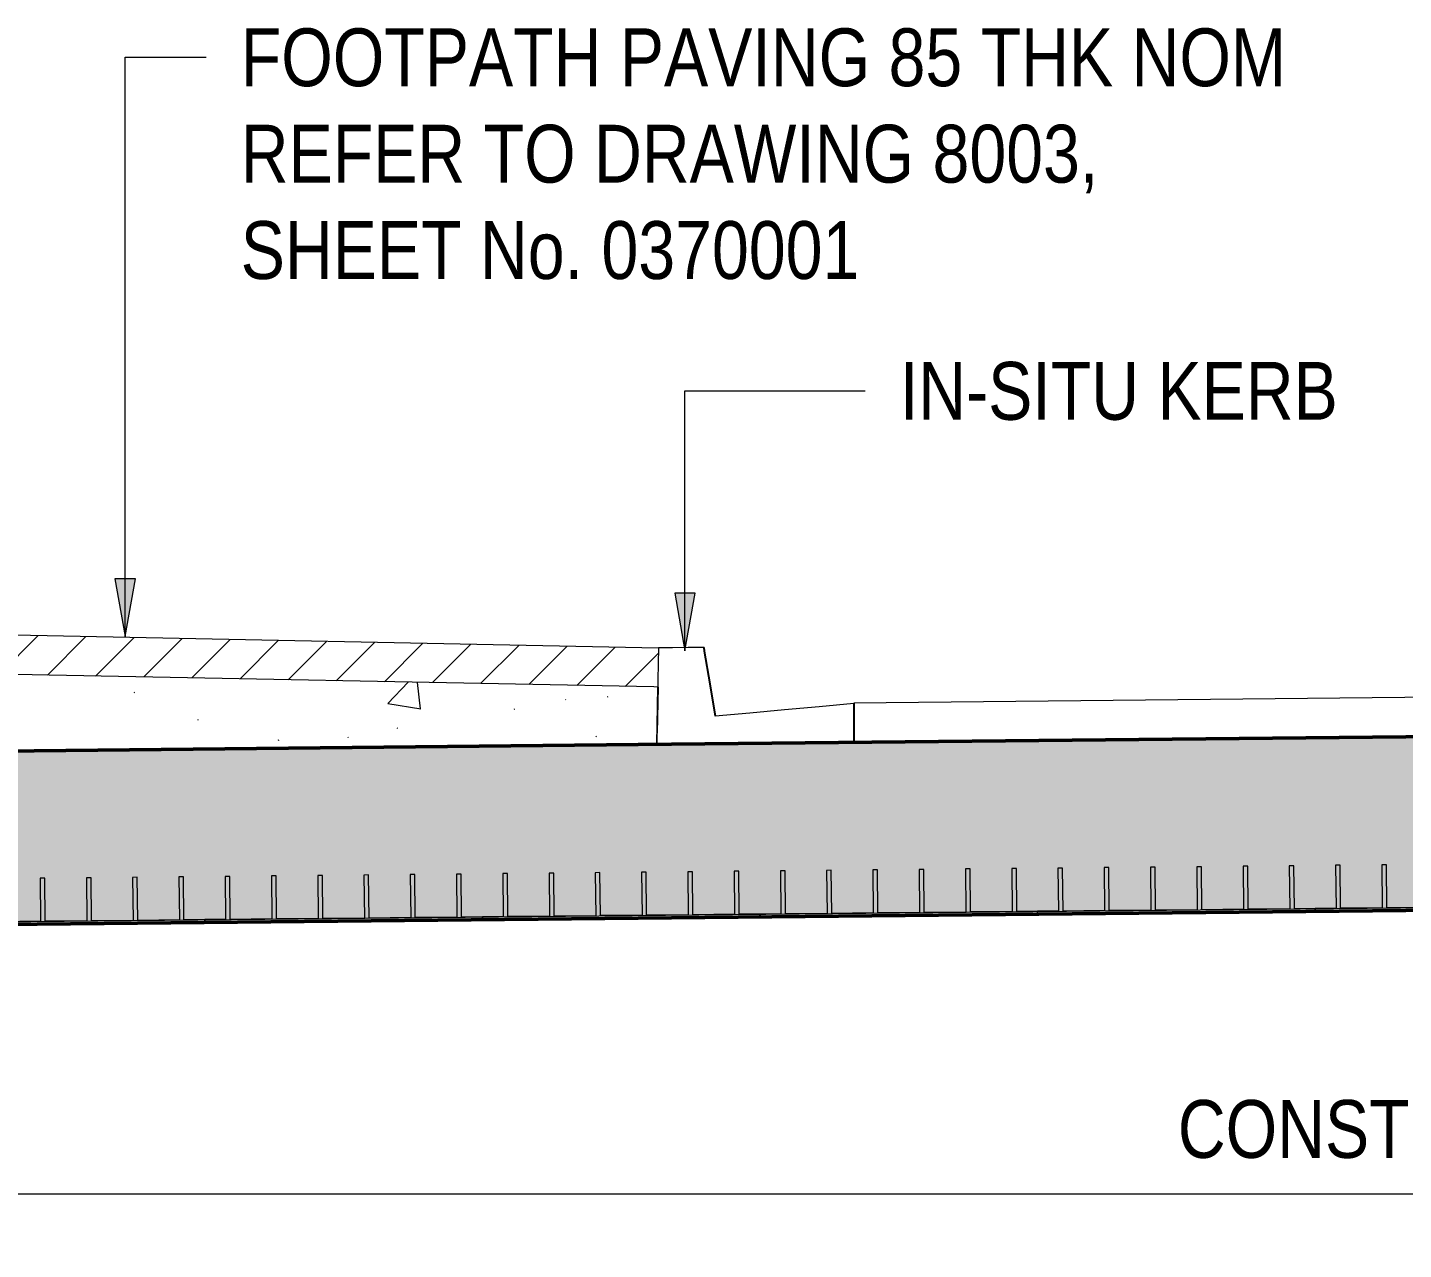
# Model space of a CAD drawing. Header units: metres. Extents: x 564 to 663, y 0 to 1694.
# Drawn here: x 615.243 to 618.217, y 18.175 to 20.816 of the extents above; entities that cross this region are included whole.
import ezdxf

# ---------------------------------------------------------------- set-up
doc = ezdxf.new("R2010")
doc.units = ezdxf.units.M
doc.linetypes.add('JacobsDash', pattern=[0.0045, 0.003, -0.0015])
doc.layers.get('Defpoints').update_dxf_attribs({"color": 41})
for name, color, linetype, lineweight in [('D-BDGE', 7, 'Continuous', 13), ('D-BDGE-FLOOR', 7, 'Continuous', 50), ('D-BDGE-FLOOR-HID', 7, 'JacobsDash', 18), ('D-BDGE-FLOOR-PAT', 7, 'Continuous', 50), ('D-BDGE-FRAMING', 7, 'Continuous', 50), ('D-BDGE-LINE', 7, 'Continuous', 9), ('D-ENHA-TEXT', 7, 'Continuous', 9), ('D-ENHA-TEXT-DIMS', 7, 'Continuous', 9)]:
    doc.layers.add(name, color=color, linetype=linetype, lineweight=lineweight)
doc.styles.add('Arial Narrow_4', font='ARIALN.TTF', dxfattribs={"height": 0.125})
doc.dimstyles.new('Dimension_Standard_O__mm__2', dxfattribs={"dimscale": 0.3048, "dimtxt": 0.127929, "dimasz": 0.410105, "dimexe": 0.393701, "dimexo": 0.246063, "dimgap": 0.246063, "dimtad": 1, "dimdec": 0, "dimlfac": 1000, "dimzin": 0, "dimdsep": 46, "dimtxsty": 'Arial Narrow_4', "dimsah": 1, "dimcen": 0.09, "dimaunit": 1, "dimadec": 4, "dimazin": 0, "dimtfac": 1, "dimtdec": 4, "dimtix": 1, "dimtmove": 0, "dimatfit": 3, "dimfxl": 1, "dimtvp": 1, "dimtfill": 1, "dimtolj": 1, "dimtzin": 0, "dimlwd": 18, "dimlwe": 18, "dimarcsym": 2})

# ---------------------------------------------------------------- blocks, each defined once
blk = doc.blocks.new('07_STR_DPS_PermadecPanel - 07_STR_DPS_PermadecPanel-V2-DRG-2871091 - SECTION 01')
at = {"layer": 'D-BDGE-FRAMING', "lineweight": 13}
for p, q in [((-1686.6408, 18.9755), (-1686.6508, 18.9754)), ((-1686.6508, 18.9754), (-1686.6498, 18.8824)), ((-1686.6398, 18.8825), (-1686.6408, 18.9755)), ((-1686.5408, 18.9765), (-1686.5508, 18.9764)), ((-1686.5508, 18.9764), (-1686.5499, 18.8834)), ((-1686.5399, 18.8835), (-1686.5408, 18.9765)), ((-1686.4408, 18.9775), (-1686.4508, 18.9774)), ((-1686.4508, 18.9774), (-1686.4499, 18.8844)), ((-1686.4399, 18.8845), (-1686.4408, 18.9775)), ((-1686.3408, 18.9785), (-1686.3508, 18.9784)), ((-1686.3508, 18.9784), (-1686.3499, 18.8854)), ((-1686.3399, 18.8855), (-1686.3408, 18.9785)), ((-1686.2408, 18.9795), (-1686.2508, 18.9794)), ((-1686.2508, 18.9794), (-1686.2499, 18.8864)), ((-1686.2399, 18.8865), (-1686.2408, 18.9795)), ((-1686.1408, 18.9805), (-1686.1508, 18.9804)), ((-1686.1508, 18.9804), (-1686.1499, 18.8874)), ((-1686.1399, 18.8875), (-1686.1408, 18.9805)), ((-1686.3499, 18.8854), (-1686.4399, 18.8845)), ((-1686.2499, 18.8864), (-1686.3399, 18.8855)), ((-1686.1499, 18.8874), (-1686.2399, 18.8865)), ((-1686.0949, 18.888), (-1686.1399, 18.8875)), ((-1686.0948, 18.882), (-1686.0949, 18.888)), ((-1686.6498, 18.8824), (-1686.6948, 18.882)), ((-1686.6948, 18.876), (-1686.0948, 18.882)), ((-1686.6948, 18.882), (-1686.6948, 18.876)), ((-1686.5499, 18.8834), (-1686.6398, 18.8825)), ((-1686.4499, 18.8844), (-1686.5399, 18.8835))]:
    blk.add_line(p, q, dxfattribs=at)
blk = doc.blocks.new('07_STR_DPS_PermadecPanel - 07_STR_DPS_PermadecPanel-V3-DRG-2871091 - SECTION 01')
at = {"layer": 'D-BDGE-FRAMING', "lineweight": 13}
for p, q in [((-1686.0408, 18.9815), (-1686.0508, 18.9814)), ((-1686.0508, 18.9814), (-1686.0498, 18.8884)), ((-1686.0398, 18.8885), (-1686.0408, 18.9815)), ((-1685.9408, 18.9825), (-1685.9508, 18.9824)), ((-1685.9508, 18.9824), (-1685.9499, 18.8894)), ((-1685.9399, 18.8895), (-1685.9408, 18.9825)), ((-1685.8408, 18.9835), (-1685.8508, 18.9834)), ((-1685.8508, 18.9834), (-1685.8499, 18.8904)), ((-1685.8399, 18.8905), (-1685.8408, 18.9835)), ((-1685.7408, 18.9845), (-1685.7508, 18.9844)), ((-1685.7508, 18.9844), (-1685.7499, 18.8914)), ((-1685.7399, 18.8915), (-1685.7408, 18.9845)), ((-1685.6408, 18.9855), (-1685.6508, 18.9854)), ((-1685.6508, 18.9854), (-1685.6499, 18.8924)), ((-1685.6399, 18.8925), (-1685.6408, 18.9855)), ((-1685.5408, 18.9865), (-1685.5508, 18.9864)), ((-1685.5508, 18.9864), (-1685.5499, 18.8934)), ((-1685.5399, 18.8935), (-1685.5408, 18.9865)), ((-1686.0498, 18.8884), (-1686.0948, 18.888)), ((-1686.0948, 18.882), (-1685.4948, 18.888)), ((-1686.0948, 18.888), (-1686.0948, 18.882)), ((-1685.9499, 18.8894), (-1686.0398, 18.8885)), ((-1685.8499, 18.8904), (-1685.9399, 18.8895)), ((-1685.7499, 18.8914), (-1685.8399, 18.8905)), ((-1685.6499, 18.8924), (-1685.7399, 18.8915)), ((-1685.5499, 18.8934), (-1685.6399, 18.8925)), ((-1685.4949, 18.894), (-1685.5399, 18.8935)), ((-1685.4948, 18.888), (-1685.4949, 18.894))]:
    blk.add_line(p, q, dxfattribs=at)
blk = doc.blocks.new('07_STR_DPS_PermadecPanel - 07_STR_DPS_PermadecPanel-5973115-DRG-2871091 - SECTION 01')
at = {"layer": 'D-BDGE-FRAMING', "lineweight": 13}
for p, q in [((-1685.4408, 18.9876), (-1685.4508, 18.9875)), ((-1685.4508, 18.9875), (-1685.4498, 18.8945)), ((-1685.4398, 18.8946), (-1685.4408, 18.9876)), ((-1685.3408, 18.9886), (-1685.3508, 18.9885)), ((-1685.3508, 18.9885), (-1685.3499, 18.8955)), ((-1685.3399, 18.8956), (-1685.3408, 18.9886)), ((-1685.2408, 18.9896), (-1685.2508, 18.9895)), ((-1685.2508, 18.9895), (-1685.2499, 18.8965)), ((-1685.2399, 18.8966), (-1685.2408, 18.9896)), ((-1685.1408, 18.9906), (-1685.1508, 18.9905)), ((-1685.1508, 18.9905), (-1685.1499, 18.8975)), ((-1685.1399, 18.8976), (-1685.1408, 18.9906)), ((-1685.0408, 18.9916), (-1685.0508, 18.9915)), ((-1685.0508, 18.9915), (-1685.0499, 18.8985)), ((-1685.0399, 18.8986), (-1685.0408, 18.9916)), ((-1684.9408, 18.9926), (-1684.9508, 18.9925)), ((-1684.9508, 18.9925), (-1684.9499, 18.8995)), ((-1684.9399, 18.8996), (-1684.9408, 18.9926)), ((-1685.4498, 18.8945), (-1685.4948, 18.894)), ((-1685.4948, 18.888), (-1684.8948, 18.894)), ((-1685.4948, 18.894), (-1685.4948, 18.888)), ((-1685.3499, 18.8955), (-1685.4398, 18.8946)), ((-1685.2499, 18.8965), (-1685.3399, 18.8956)), ((-1685.1499, 18.8975), (-1685.2399, 18.8966)), ((-1685.0499, 18.8985), (-1685.1399, 18.8976)), ((-1684.9499, 18.8995), (-1685.0399, 18.8986)), ((-1684.8949, 18.9), (-1684.9399, 18.8996)), ((-1684.8948, 18.894), (-1684.8949, 18.9))]:
    blk.add_line(p, q, dxfattribs=at)
blk = doc.blocks.new('07_STR_DPS_PermadecPanel - 07_STR_DPS_PermadecPanel-V4-DRG-2871091 - SECTION 01')
at = {"layer": 'D-BDGE-FRAMING', "lineweight": 13}
for p, q in [((-1684.8408, 18.9936), (-1684.8508, 18.9935)), ((-1684.8508, 18.9935), (-1684.8498, 18.9005)), ((-1684.8398, 18.9006), (-1684.8408, 18.9936)), ((-1684.7408, 18.9946), (-1684.7508, 18.9945)), ((-1684.7508, 18.9945), (-1684.7499, 18.9015)), ((-1684.7399, 18.9016), (-1684.7408, 18.9946)), ((-1684.6408, 18.9956), (-1684.6508, 18.9955)), ((-1684.6508, 18.9955), (-1684.6499, 18.9025)), ((-1684.6399, 18.9026), (-1684.6408, 18.9956)), ((-1684.5408, 18.9966), (-1684.5508, 18.9965)), ((-1684.5508, 18.9965), (-1684.5499, 18.9035)), ((-1684.5399, 18.9036), (-1684.5408, 18.9966)), ((-1684.4408, 18.9976), (-1684.4508, 18.9975)), ((-1684.4508, 18.9975), (-1684.4499, 18.9045)), ((-1684.4399, 18.9046), (-1684.4408, 18.9976)), ((-1684.3408, 18.9986), (-1684.3508, 18.9985)), ((-1684.3508, 18.9985), (-1684.3499, 18.9055)), ((-1684.3399, 18.9056), (-1684.3408, 18.9986)), ((-1684.8498, 18.9005), (-1684.8948, 18.9)), ((-1684.8948, 18.894), (-1684.2948, 18.9)), ((-1684.8948, 18.9), (-1684.8948, 18.894)), ((-1684.7499, 18.9015), (-1684.8398, 18.9006)), ((-1684.6499, 18.9025), (-1684.7399, 18.9016)), ((-1684.5499, 18.9035), (-1684.6399, 18.9026)), ((-1684.4499, 18.9045), (-1684.5399, 18.9036)), ((-1684.3499, 18.9055), (-1684.4399, 18.9046)), ((-1684.2949, 18.906), (-1684.3399, 18.9056)), ((-1684.2948, 18.9), (-1684.2949, 18.906))]:
    blk.add_line(p, q, dxfattribs=at)
blk = doc.blocks.new('07_STR_DPS_PermadecPanel - 07_STR_DPS_PermadecPanel-5973118-DRG-2871091 - SECTION 01')
at = {"layer": 'D-BDGE-FRAMING', "lineweight": 13}
for p, q in [((-1683.7408, 19.0045), (-1683.7508, 19.0044)), ((-1683.7508, 19.0044), (-1683.7499, 18.9114)), ((-1683.7399, 18.9115), (-1683.7408, 19.0045)), ((-1684.2408, 18.9995), (-1684.2508, 18.9994)), ((-1684.2508, 18.9994), (-1684.2498, 18.9064)), ((-1684.2398, 18.9065), (-1684.2408, 18.9995)), ((-1684.1408, 19.0005), (-1684.1508, 19.0004)), ((-1684.1508, 19.0004), (-1684.1499, 18.9074)), ((-1684.1399, 18.9075), (-1684.1408, 19.0005)), ((-1684.0408, 19.0015), (-1684.0508, 19.0014)), ((-1684.0508, 19.0014), (-1684.0499, 18.9084)), ((-1684.0399, 18.9085), (-1684.0408, 19.0015)), ((-1683.9408, 19.0025), (-1683.9508, 19.0024)), ((-1683.9508, 19.0024), (-1683.9499, 18.9094)), ((-1683.9399, 18.9095), (-1683.9408, 19.0025)), ((-1683.8408, 19.0035), (-1683.8508, 19.0034)), ((-1683.8508, 19.0034), (-1683.8499, 18.9104)), ((-1683.8399, 18.9105), (-1683.8408, 19.0035)), ((-1684.2498, 18.9064), (-1684.2948, 18.906)), ((-1684.2948, 18.9), (-1683.6948, 18.906)), ((-1684.2948, 18.906), (-1684.2948, 18.9)), ((-1684.1499, 18.9074), (-1684.2398, 18.9065)), ((-1684.0499, 18.9084), (-1684.1399, 18.9075)), ((-1683.9499, 18.9094), (-1684.0399, 18.9085)), ((-1683.8499, 18.9104), (-1683.9399, 18.9095)), ((-1683.7499, 18.9114), (-1683.8399, 18.9105)), ((-1683.6949, 18.912), (-1683.7399, 18.9115)), ((-1683.6948, 18.906), (-1683.6949, 18.912))]:
    blk.add_line(p, q, dxfattribs=at)
blk = doc.blocks.new('07_STR_DPS_PermadecPanel - 07_STR_DPS_PermadecPanel-5973119-DRG-2871091 - SECTION 01')
at = {"layer": 'D-BDGE-FRAMING', "lineweight": 13}
for p, q in [((-1683.6408, 19.0055), (-1683.6508, 19.0054)), ((-1683.6508, 19.0054), (-1683.6498, 18.9124)), ((-1683.6398, 18.9125), (-1683.6408, 19.0055)), ((-1683.5408, 19.0065), (-1683.5508, 19.0064)), ((-1683.5508, 19.0064), (-1683.5499, 18.9134)), ((-1683.5399, 18.9135), (-1683.5408, 19.0065)), ((-1683.4408, 19.0075), (-1683.4508, 19.0074)), ((-1683.4508, 19.0074), (-1683.4499, 18.9144)), ((-1683.4399, 18.9145), (-1683.4408, 19.0075)), ((-1683.3408, 19.0085), (-1683.3508, 19.0084)), ((-1683.3508, 19.0084), (-1683.3499, 18.9154)), ((-1683.3399, 18.9155), (-1683.3408, 19.0085)), ((-1683.2408, 19.0095), (-1683.2508, 19.0094)), ((-1683.2508, 19.0094), (-1683.2499, 18.9164)), ((-1683.2399, 18.9165), (-1683.2408, 19.0095)), ((-1683.1408, 19.0105), (-1683.1508, 19.0104)), ((-1683.1508, 19.0104), (-1683.1499, 18.9174)), ((-1683.1399, 18.9175), (-1683.1408, 19.0105)), ((-1683.3499, 18.9154), (-1683.4399, 18.9145)), ((-1683.2499, 18.9164), (-1683.3399, 18.9155)), ((-1683.1499, 18.9174), (-1683.2399, 18.9165)), ((-1683.0949, 18.918), (-1683.1399, 18.9175)), ((-1683.0948, 18.912), (-1683.0949, 18.918)), ((-1683.6498, 18.9124), (-1683.6948, 18.912)), ((-1683.6948, 18.906), (-1683.0948, 18.912)), ((-1683.6948, 18.912), (-1683.6948, 18.906)), ((-1683.5499, 18.9134), (-1683.6398, 18.9125)), ((-1683.4499, 18.9144), (-1683.5399, 18.9135))]:
    blk.add_line(p, q, dxfattribs=at)
blk = doc.blocks.new('Floors 6 - Floors 6-5450700-DRG-2871091 - SECTION 01')
at = {"layer": 'D-BDGE-FLOOR-PAT', "lineweight": 9, "true_color": 0x808080}
h = blk.add_hatch(dxfattribs=at)
h.set_pattern_fill('FP_1', color=8, style=0, pattern_type=2)
h.set_pattern_definition([(50, (-1671.929, 17.058), (0.578435, -0.050612), [0.06048, -0.66532]), (355, (-1671.929, 17.058), (-0.111897, 0.6066), [0.04839, -0.53226]), (100.451, (-1671.881, 17.054), (0.466546, 0.555993), [0.0514, -0.56544]), (46.184, (-1671.929, 17.219), (0.86067, -0.133487), [0.09073, -0.99798]), (96.636, (-1671.858, 17.208), (0.753756, 0.78559), [0.0771, -0.84816]), (351.184, (-1671.929, 17.219), (0.753764, 0.78558), [0.07258, -0.79838]), (21, (-1671.849, 17.179), (0.481374, -0.324697), [0.06048, -0.66532]), (326, (-1671.849, 17.179), (0.196219, 0.584794), [0.04839, -0.53226]), (71.451, (-1671.809, 17.152), (0.6776, 0.260096), [0.0514, -0.56544]), (37.5, (-1671.929, 17.058), (0.0098042, 0.268466), [0.00168, -0.52413, 0.00168, -0.53865, -0.53427]), (37.5, (-1671.929, 17.058), (0.0098042, 0.268466), [-1.066, 0.00168, -0.5326]), (7.5, (-1671.929, 17.058), (0.212148, 0.318072), [0.00168, -0.30639, 0.00168, -0.51203, -0.20363]), (7.5, (-1671.929, 17.058), (0.212148, 0.318072), [-0.82177, 0.00168, -0.20195]), (327.5, (-1672.109, 17.058), (0.430499, -0.018185), [0.00168, -0.19994, 0.00168, -0.62735, -0.83468]), (327.5, (-1672.109, 17.058), (0.430499, -0.018185), [-0.83064, 0.00168, -0.833]), (317.5, (-1672.19, 17.058), (0.470313, 0.080731), [0.00168, -0.26042, 0.00168, -0.41606, -0.59274]), (317.5, (-1672.19, 17.058), (0.470313, 0.080731), [-0.67984, 0.00168, -0.59106])])
h.paths.add_polyline_path([(-1685.1182, 19.2669), (-1684.7612, 19.2703), (-1684.692, 19.271), (-1684.692, 19.3552), (-1684.9916, 19.3276), (-1685.0165, 19.4759), (-1685.1141, 19.4758), (-1685.1182, 19.2673)])
at = {"layer": 'D-BDGE-FLOOR-PAT', "linetype": 'JacobsDash', "lineweight": 18, "true_color": 0xc0c0c0}
for points in [[(-1685.0152, 19.4683), (-1685.0145, 19.4683), (-1685.0157, 19.4759), (-1685.0165, 19.4759), (-1685.0152, 19.4683)], [(-1684.9916, 19.3276), (-1684.9909, 19.3277), (-1685.0145, 19.4683), (-1685.0152, 19.4683), (-1684.9928, 19.3345)]]:
    blk.add_hatch(color=9, dxfattribs=at).paths.add_polyline_path(points)
at = {"layer": 'D-BDGE-FLOOR', "lineweight": 18}
for p, q in [((-1685.0841, 19.4758), (-1685.1141, 19.4758)), ((-1685.1133, 19.4758), (-1685.1141, 19.4758)), ((-1685.0152, 19.4683), (-1685.0165, 19.4759)), ((-1685.0157, 19.4759), (-1685.0165, 19.4759)), ((-1685.0157, 19.4759), (-1685.0145, 19.4683)), ((-1684.6917, 19.2703), (-1684.6918, 19.3552))]:
    blk.add_line(p, q, dxfattribs=at)
at = {"layer": 'D-BDGE-FLOOR', "lineweight": 18, "flags": 128}
for points in [[(-1685.1141, 19.4758), (-1685.1154, 19.4062), (-1685.1168, 19.3365), (-1685.1182, 19.2669)], [(-1685.0165, 19.4759), (-1685.0503, 19.4759), (-1685.0841, 19.4758)], [(-1684.9916, 19.3276), (-1685.0034, 19.398), (-1685.0152, 19.4683)], [(-1685.0145, 19.4683), (-1685.0027, 19.398), (-1684.9909, 19.3277)], [(-1684.6918, 19.3552), (-1684.7667, 19.3483), (-1684.8417, 19.3414), (-1684.9167, 19.3345), (-1684.9916, 19.3276)], [(-1685.1182, 19.2669), (-1685.0471, 19.2674), (-1684.976, 19.268), (-1684.905, 19.2686), (-1684.8339, 19.2691), (-1684.7628, 19.2697), (-1684.6917, 19.2703)]]:
    blk.add_lwpolyline(points, dxfattribs=at)
at = {"layer": 'D-BDGE-FLOOR-HID'}
for p, q in [((-1685.0164, 19.4759), (-1685.0159, 19.4759)), ((-1684.691, 19.3552), (-1684.6918, 19.3552)), ((-1684.6917, 19.3552), (-1684.691, 19.3552)), ((-1684.691, 19.3552), (-1684.691, 19.2703)), ((-1684.6911, 19.2703), (-1684.6917, 19.2703)), ((-1684.6917, 19.2703), (-1684.691, 19.2703))]:
    blk.add_line(p, q, dxfattribs=at)
blk = doc.blocks.new('DIMBLOCK5-DRG-2871091 - SECTION 01')
at = {"layer": 'D-ENHA-TEXT-DIMS', "color": 0, "lineweight": 18, "transparency": 16777216}
for p, q in [((625.2224, 18.9029), (625.2224, 18.175)), ((612.2325, 18.4574), (612.2325, 18.175)), ((612.3575, 18.295), (625.0974, 18.295))]:
    blk.add_line(p, q, dxfattribs=at)
at = {"layer": 'D-ENHA-TEXT-DIMS', "color": 0, "transparency": 16777216}
for points in [[(612.3575, 18.3159), (612.3575, 18.2742), (612.2325, 18.295)], [(625.0974, 18.3159), (625.0974, 18.2742), (625.2224, 18.295)]]:
    blk.add_solid(points, dxfattribs=at)
at = {"layer": 'Defpoints', "color": 0, "transparency": 16777216}
for p in [(625.2224, 18.9779), (612.2325, 18.5324), (625.2224, 18.295)]:
    blk.add_point(p, dxfattribs=at)
at = {"layer": 'D-ENHA-TEXT-DIMS', "color": 0, "lineweight": 18, "transparency": 16777216, "insert": (618.7275, 18.4347), "char_height": 0.125, "width": 2.402626, "attachment_point": 5, "style": 'Arial Narrow_4', "bg_fill": 3, "box_fill_scale": 1.1, "bg_fill_color": 256, "bg_fill_true_color": 13158600, "bg_fill_transparency": 0}
blk.add_mtext('\\A1;CONSTRUCTION IN STAGE A', dxfattribs=at)

msp = doc.modelspace()

# ---------------------------------------------------------------- hatches: boundary and pattern name
at = {"layer": 'D-BDGE-FLOOR-PAT', "lineweight": 9, "true_color": 0xc0c0c0}
h = msp.add_hatch(dxfattribs=at)
h.set_pattern_fill('FP_1', color=9, style=0, pattern_type=2)
h.set_pattern_definition([(50, (629.792, 17.058), (0.578435, -0.050612), [0.06048, -0.66532]), (355, (629.792, 17.058), (-0.111897, 0.6066), [0.04839, -0.53226]), (100.451, (629.84, 17.054), (0.466546, 0.555993), [0.0514, -0.56544]), (46.184, (629.792, 17.219), (0.86067, -0.133487), [0.09073, -0.99798]), (96.636, (629.863, 17.208), (0.753756, 0.78559), [0.0771, -0.84816]), (351.184, (629.792, 17.219), (0.753764, 0.78558), [0.07258, -0.79838]), (21, (629.872, 17.179), (0.481374, -0.324697), [0.06048, -0.66532]), (326, (629.872, 17.179), (0.196219, 0.584794), [0.04839, -0.53226]), (71.451, (629.912, 17.152), (0.6776, 0.260096), [0.0514, -0.56544]), (37.5, (629.79198, 17.058), (0.0098042, 0.268466), [0.00168, -0.52413, 0.00168, -0.53865, -0.53427]), (37.5, (629.79198, 17.058), (0.0098042, 0.268466), [-1.066, 0.00168, -0.5326]), (7.5, (629.79198, 17.058), (0.212148, 0.318072), [0.00168, -0.30639, 0.00168, -0.51203, -0.20363]), (7.5, (629.79198, 17.058), (0.212148, 0.318072), [-0.82177, 0.00168, -0.20195]), (327.5, (629.61198, 17.058), (0.430499, -0.018185), [0.00168, -0.19994, 0.00168, -0.62735, -0.83468]), (327.5, (629.61198, 17.058), (0.430499, -0.018185), [-0.83064, 0.00168, -0.833]), (317.5, (629.53098, 17.058), (0.470313, 0.080731), [0.00168, -0.26042, 0.00168, -0.41606, -0.59274]), (317.5, (629.53098, 17.058), (0.470313, 0.080731), [-0.67984, 0.00168, -0.59106])])
h.paths.add_polyline_path([(612.8407, 19.2293), (616.6028, 19.2682), (616.6052, 19.3907), (615.4906, 19.4126), (612.799, 19.4653), (612.837, 19.2505)])
at = {"layer": 'D-BDGE-FLOOR-PAT', "true_color": 0xc0c0c0}
h = msp.add_hatch(color=9, dxfattribs=at)
h.paths.add_polyline_path([(616.5966, 19.3909), (616.5966, 19.3909), (616.1075, 19.4005)])
h.paths.add_polyline_path([(612.8033, 19.4652), (612.8033, 19.4652), (612.8017, 19.4652)])
h = msp.add_hatch(color=9, dxfattribs=at)
h.paths.add_polyline_path([(612.2325, 18.848), (625.2226, 18.9779), (625.2226, 19.3529), (612.8336, 19.229), (612.8428, 19.1967), (612.2417, 19.1967), (612.2417, 19.2231), (612.2325, 19.223), (612.2325, 18.9092)])
h.paths.add_polyline_path([(613.5449, 19.0076), (613.5302, 19.0101), (613.5204, 19.015), (613.5121, 19.022), (613.5052, 19.032), (613.5013, 19.0424), (613.5, 19.0532), (613.5015, 19.0643), (613.506, 19.0751), (613.5131, 19.0844), (613.5239, 19.0922), (613.5333, 19.0961), (613.5449, 19.0976), (613.5583, 19.0954), (613.5628, 19.0938), (613.5706, 19.0899), (613.5789, 19.0828), (613.5858, 19.0725), (613.5892, 19.0639), (613.5907, 19.0532), (613.5891, 19.041), (613.5855, 19.0317), (613.5781, 19.0216), (613.5718, 19.0158), (613.5602, 19.0101), (613.5517, 19.0079), (613.5461, 19.0078)])
h.paths.add_polyline_path([(613.3949, 19.0076), (613.3795, 19.0101), (613.3698, 19.015), (613.3615, 19.022), (613.3549, 19.0317), (613.3511, 19.041), (613.3497, 19.0517), (613.3515, 19.0643), (613.356, 19.0751), (613.3631, 19.0844), (613.3724, 19.0916), (613.3833, 19.0961), (613.3949, 19.0976), (613.4086, 19.0952), (613.4191, 19.0903), (613.4199, 19.0899), (613.4282, 19.0828), (613.4351, 19.0725), (613.4388, 19.0625), (613.4399, 19.0517), (613.4384, 19.041), (613.4339, 19.0301), (613.4256, 19.0199), (613.4196, 19.015), (613.4096, 19.0101), (613.401, 19.0079), (613.3962, 19.0078)])
h.paths.add_polyline_path([(614.0466, 19.0237), (614.0325, 19.0252), (614.0196, 19.0299), (614.008, 19.0376), (613.9986, 19.0478), (613.992, 19.0599), (613.9884, 19.0734), (613.9884, 19.0882), (613.992, 19.102), (613.9976, 19.1131), (614.0066, 19.1236), (614.018, 19.1317), (614.0309, 19.1368), (614.0456, 19.1386), (614.0606, 19.1365), (614.072, 19.1323), (614.0845, 19.1235), (614.0934, 19.1133), (614.0994, 19.1022), (614.1029, 19.0887), (614.1026, 19.0731), (614.0998, 19.0615), (614.0937, 19.0493), (614.0846, 19.0388), (614.0717, 19.0301), (614.0583, 19.0253), (614.0522, 19.0245)])
h.paths.add_polyline_path([(614.2123, 19.0252), (614.1964, 19.0274), (614.185, 19.0316), (614.1738, 19.0391), (614.1644, 19.0493), (614.1576, 19.0617), (614.1542, 19.0752), (614.154, 19.0891), (614.1572, 19.1025), (614.1634, 19.1147), (614.1724, 19.1251), (614.1853, 19.1338), (614.1987, 19.1386), (614.2114, 19.1401), (614.2264, 19.138), (614.2378, 19.1338), (614.2503, 19.125), (614.2584, 19.1162), (614.2651, 19.1037), (614.2686, 19.0902), (614.2687, 19.0764), (614.2656, 19.063), (614.2594, 19.0508), (614.2504, 19.0403), (614.2375, 19.0316), (614.2241, 19.0269), (614.2179, 19.026)])
h.paths.add_polyline_path([(614.3781, 19.0267), (614.3621, 19.0289), (614.3508, 19.0331), (614.3382, 19.042), (614.3301, 19.0508), (614.3234, 19.0632), (614.3199, 19.0767), (614.3198, 19.0906), (614.3229, 19.104), (614.3291, 19.1162), (614.3381, 19.1266), (614.351, 19.1353), (614.3644, 19.1401), (614.3771, 19.1416), (614.3921, 19.1395), (614.4035, 19.1353), (614.4147, 19.1279), (614.4241, 19.1177), (614.4309, 19.1052), (614.4344, 19.0917), (614.4345, 19.0779), (614.4313, 19.0645), (614.4251, 19.0523), (614.4161, 19.0418), (614.4032, 19.0331), (614.3898, 19.0284), (614.3837, 19.0275)])
h.paths.add_polyline_path([(614.5438, 19.0282), (614.5279, 19.0304), (614.5165, 19.0346), (614.5053, 19.0421), (614.4959, 19.0523), (614.4891, 19.0647), (614.4856, 19.0782), (614.4855, 19.0921), (614.4887, 19.1055), (614.4949, 19.1177), (614.5039, 19.1281), (614.5168, 19.1368), (614.5302, 19.1416), (614.5429, 19.1431), (614.5579, 19.141), (614.5692, 19.1369), (614.5818, 19.128), (614.5899, 19.1192), (614.5965, 19.107), (614.6001, 19.0936), (614.6003, 19.0797), (614.5972, 19.0662), (614.5909, 19.0539), (614.5819, 19.0433), (614.569, 19.0346), (614.5555, 19.0299), (614.5494, 19.029)])
h.paths.add_polyline_path([(614.7147, 19.0301), (614.6998, 19.0305), (614.6873, 19.0338), (614.675, 19.0404), (614.6648, 19.0498), (614.657, 19.0613), (614.6523, 19.0744), (614.6509, 19.0881), (614.6528, 19.1019), (614.6579, 19.1148), (614.666, 19.126), (614.6766, 19.1351), (614.691, 19.1418), (614.7026, 19.1444), (614.7174, 19.144), (614.73, 19.1407), (614.7422, 19.134), (614.7525, 19.1247), (614.7602, 19.1132), (614.7649, 19.1001), (614.7664, 19.0863), (614.7644, 19.0725), (614.7593, 19.0597), (614.7512, 19.0484), (614.7407, 19.0394), (614.7262, 19.0327), (614.7156, 19.0303)])
h.paths.add_polyline_path([(614.8753, 19.0313), (614.8594, 19.0334), (614.848, 19.0376), (614.8368, 19.0451), (614.8274, 19.0553), (614.8207, 19.0675), (614.8171, 19.0809), (614.8169, 19.0947), (614.82, 19.1083), (614.8263, 19.1206), (614.8354, 19.1312), (614.8483, 19.1398), (614.8596, 19.1443), (614.8737, 19.1462), (614.8889, 19.1442), (614.9004, 19.1401), (614.912, 19.1324), (614.9214, 19.1222), (614.928, 19.11), (614.9316, 19.0966), (614.9318, 19.0828), (614.9287, 19.0692), (614.9224, 19.0569), (614.9134, 19.0463), (614.902, 19.0383), (614.8891, 19.0332), (614.8858, 19.0327)])
msp.add_hatch(color=9, dxfattribs=at).paths.add_polyline_path([(616.6028, 19.2682), (616.6028, 19.2682), (616.6031, 19.2807)])
at = {"layer": 'D-BDGE-LINE', "true_color": 0x808080}
h = msp.add_hatch(dxfattribs=at)
h.set_pattern_fill('FP_2', color=8, style=0, pattern_type=2)
h.set_pattern_definition([(45, (629.79198, 17.058), (-0.053033, 0.053033), [])])
h.paths.add_polyline_path([(616.6064, 19.3908), (616.6064, 19.4745), (612.7864, 19.5522), (612.8033, 19.4652), (616.6055, 19.3908)])
at = {"layer": 'D-ENHA-TEXT'}
for points in [[(615.4541, 19.4998), (615.4761, 19.6248), (615.432, 19.6248)], [(616.664, 19.4688), (616.6861, 19.5938), (616.642, 19.5938)]]:
    msp.add_hatch(color=256, dxfattribs=at).paths.add_polyline_path(points)

# ---------------------------------------------------------------- linework, layer by layer
at = {"layer": 'D-BDGE', "color": 8, "lineweight": 18, "true_color": 0x808080}
msp.add_line((616.6064, 19.4745), (612.7864, 19.5522), dxfattribs=at)
at = {"layer": 'D-BDGE', "lineweight": 9}
for p, q in [((612.2325, 18.8541), (625.2225, 18.9839)), ((612.2325, 18.8481), (625.2226, 18.9779))]:
    msp.add_line(p, q, dxfattribs=at)
at = {"layer": 'D-BDGE-FLOOR', "lineweight": 18}
for p, q in [((616.5966, 19.3909), (612.799, 19.4653)), ((616.6052, 19.3907), (616.5966, 19.3909)), ((616.6028, 19.2682), (616.6052, 19.3907)), ((612.8407, 19.2293), (616.6028, 19.2682))]:
    msp.add_line(p, q, dxfattribs=at)
at = {"layer": 'D-BDGE-FLOOR', "lineweight": 13}
for p, q in [((617.029, 19.3558), (617.029, 19.2708)), ((617.0297, 19.3558), (617.029, 19.3558))]:
    msp.add_line(p, q, dxfattribs=at)
at = {"layer": 'D-BDGE-FLOOR', "lineweight": 13, "flags": 128}
for points in [[(625.2226, 19.4422), (624.3122, 19.4326), (623.4018, 19.423), (622.4914, 19.4134), (621.581, 19.4038), (620.6706, 19.3942), (619.7602, 19.3846), (618.8498, 19.375), (617.9394, 19.3654), (617.029, 19.3558)], [(617.029, 19.2708), (617.9394, 19.2804), (618.8498, 19.29), (619.7602, 19.2996), (620.6706, 19.3092), (621.581, 19.3188), (622.4914, 19.3284), (623.4018, 19.338), (624.3122, 19.3476), (625.2226, 19.3572)]]:
    msp.add_lwpolyline(points, dxfattribs=at)
at = {"layer": 'D-BDGE-FLOOR', "flags": 128}
for points in [[(625.2226, 19.3529), (623.7792, 19.3385), (622.3359, 19.324), (620.8925, 19.3096), (619.4492, 19.2952), (618.0059, 19.2807), (616.5625, 19.2663), (615.1192, 19.2518), (613.6758, 19.2374), (612.8336, 19.229)], [(612.2325, 18.848), (613.6758, 18.8624), (615.1192, 18.8768), (616.5625, 18.8913), (618.0059, 18.9057), (619.4492, 18.9202), (620.8925, 18.9346), (622.3359, 18.949), (623.7792, 18.9635), (625.2226, 18.9779)]]:
    msp.add_lwpolyline(points, dxfattribs=at)
at = {"layer": 'D-BDGE-FLOOR-HID'}
for p, q in [((616.606, 19.3908), (616.6035, 19.2682)), ((616.606, 19.3908), (616.6052, 19.3907)), ((616.6053, 19.3908), (616.606, 19.3908)), ((616.6034, 19.2682), (616.6028, 19.2682)), ((616.6028, 19.2682), (616.6035, 19.2682))]:
    msp.add_line(p, q, dxfattribs=at)
at = {"layer": 'D-ENHA-TEXT'}
for p, q in [((615.4541, 20.752), (615.6288, 20.752)), ((615.4541, 19.4998), (615.4541, 20.752)), ((616.664, 20.031), (617.0535, 20.031)), ((616.664, 19.4688), (616.664, 20.031)), ((615.4761, 19.6248), (615.432, 19.6248)), ((615.432, 19.6248), (615.4541, 19.4998)), ((615.4541, 19.4998), (615.4761, 19.6248)), ((616.6861, 19.5938), (616.642, 19.5938)), ((616.642, 19.5938), (616.664, 19.4688)), ((616.664, 19.4688), (616.6861, 19.5938))]:
    msp.add_line(p, q, dxfattribs=at)

# ---------------------------------------------------------------- block references
at = {"layer": 'D-BDGE-FLOOR-HID'}
msp.add_blockref('Floors 6 - Floors 6-5450700-DRG-2871091 - SECTION 01', (2301.721, 0), dxfattribs=at)
at = {"layer": 'D-BDGE-FRAMING', "lineweight": 13}
for name in ['07_STR_DPS_PermadecPanel - 07_STR_DPS_PermadecPanel-5973118-DRG-2871091 - SECTION 01', '07_STR_DPS_PermadecPanel - 07_STR_DPS_PermadecPanel-5973119-DRG-2871091 - SECTION 01', '07_STR_DPS_PermadecPanel - 07_STR_DPS_PermadecPanel-V2-DRG-2871091 - SECTION 01', '07_STR_DPS_PermadecPanel - 07_STR_DPS_PermadecPanel-V3-DRG-2871091 - SECTION 01', '07_STR_DPS_PermadecPanel - 07_STR_DPS_PermadecPanel-5973115-DRG-2871091 - SECTION 01', '07_STR_DPS_PermadecPanel - 07_STR_DPS_PermadecPanel-V4-DRG-2871091 - SECTION 01']:
    msp.add_blockref(name, (2301.721, 0), dxfattribs=at)

# ---------------------------------------------------------------- texts
at = {"layer": 'D-ENHA-TEXT', "char_height": 0.125, "attachment_point": 1, "style": 'Arial Narrow_4', "bg_fill": 3, "box_fill_scale": 1, "bg_fill_color": 256, "bg_fill_transparency": 0}
for s, insert in [('FOOTPATH PAVING 85 THK NOM ', (615.7038, 20.8145)), ('REFER TO DRAWING 8003, ', (615.7038, 20.6061)), ('SHEET No. 0370001', (615.7038, 20.3978)), ('IN-SITU KERB', (617.1285, 20.0935))]:
    msp.add_mtext(s, dxfattribs=dict(at, insert=insert))

# ---------------------------------------------------------------- next in the draw order: dimensions: what is measured, and where the dimension line sits
at = {"layer": 'D-ENHA-TEXT-DIMS', "lineweight": 18}
dim = msp.add_linear_dim(base=(625.2224, 18.295), p1=(612.2325, 18.5324), p2=(625.2224, 18.9779), text='CONSTRUCTION IN STAGE A', dimstyle='Dimension_Standard_O__mm__2', override={"dimpost": '<>', "dimfxl": 12.997525}, dxfattribs=at)
dim.commit()
dim.dimension.update_dxf_attribs({"geometry": 'DIMBLOCK5-DRG-2871091 - SECTION 01', "text_midpoint": (618.7275, 18.4347)})

doc.saveas('drawing.dxf')
